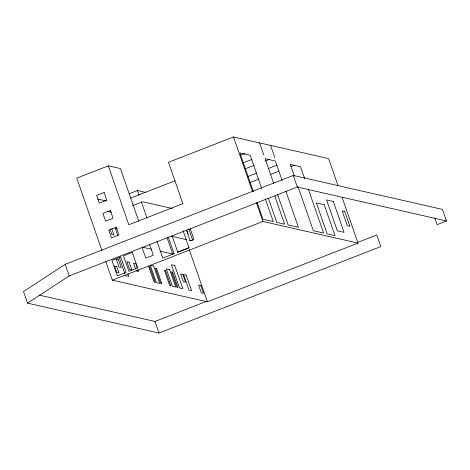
<?xml version="1.0" encoding="UTF-8"?>
<svg xmlns="http://www.w3.org/2000/svg" width="470" height="470" viewBox="0 0 470 470"><rect width="100%" height="100%" fill="white"/><g stroke="black" fill="none" stroke-linecap="round" stroke-linejoin="round"><path stroke-width="0.7" d="M434.75 217.816L437.123 224.631L446.5 220.976L442.464 209.391L293.268 175.451L65.154 264.369L23.5 291.547L27.536 303.132L159.013 333.042L380.806 246.586L376.77 235L357.658 242.45M27.536 303.132L69.19 275.961L297.304 187.042L446.5 220.976M138.803 221.323L120.438 168.583L108.312 165.822L76.751 178.124L101.967 250.522M338.001 185.609L328.595 158.596L233.478 136.958L168.483 162.297L182.889 203.657L128.827 224.731L108.312 165.822M129.285 193.693L137.405 190.526L145.882 192.453M130.701 198.035L175.128 180.721M240.734 155.147L244.835 153.543M132.452 205.707L142.61 201.753L172.373 208.521M243.119 162.849L251.996 159.389M245.246 168.812L254.217 165.317M265.045 161.093L269.269 159.447M247.813 176.561L256.691 173.101M268.3 168.577L277.171 165.117M249.94 182.519L258.817 179.064M270.426 174.535L278.616 171.344M290.907 166.55L294.32 165.223M160.035 251.162L172.743 254.053L174.094 253.524M177.478 252.208L188.987 247.719M105.773 261.467L112.289 280.167L262.906 221.458L358.017 243.096L342.101 197.382M39.222 295.119L154.977 321.451L206.16 301.499M112.289 280.167L207.399 301.805L358.017 243.096M97.784 199.063L106.173 200.972M107.048 211.212L111.32 212.187M171.585 236.24L186.555 239.641M189.404 240.293L191.543 240.781M117.477 228.737L115.238 228.226L117.929 235.952M142.381 247.15L151.557 249.235M136.3 270.961L138.538 271.466L137.863 269.539M125.561 275.632L128.921 276.395L127.969 273.669M304.607 178.477L300.518 166.733L290.26 164.4L294.349 176.144M308.214 188.834L323.607 233.044L313.349 230.711L297.957 186.502M293.268 175.451L297.304 187.042M270.591 145.4L274.738 157.315M282.076 180.345L275.338 161.004L265.08 158.672L273.74 183.541M285.925 191.396L298.432 227.316L288.175 224.983L277.588 194.592M259.587 142.898L263.74 154.812M274.827 196.019L284.632 224.178L276.801 222.398L268.429 198.358M261.708 188.435L250.163 155.276L239.906 152.944L253.377 191.625M265.315 198.792L273.252 221.587L263 219.255L257.225 202.676M233.478 136.958L252.537 191.678M256.397 202.758L262.906 221.458M190.168 228.649L193.91 239.395L190.162 240.857L186.42 230.106M188.705 228.849L192.735 240.423M186.772 230.206L188.118 234.072M183.124 230.829L189.058 247.872L177.807 252.255L172.108 235.893M189.31 249.858L207.399 301.805M168.36 237.356L174.059 253.718L162.808 258.101L156.874 241.057M167.003 237.573L172.743 254.053M137.405 190.526L139.079 195.332M141.47 202.2L146.975 217.992M149.548 244.482L153.291 255.234L145.788 258.153L142.046 247.408M137.416 268.247L135.848 263.74L133.609 263.235L135.624 269.028M154.977 321.451L159.013 333.042M111.766 228.626L114.01 235.065L111.772 234.554L109.98 229.401M119.151 257.225L124.85 273.587M65.154 264.369L69.19 275.961M104.117 192.506L96.62 195.426L99.311 203.152L106.808 200.232L104.117 192.506M110.397 210.531L102.895 213.456L105.586 221.182L113.088 218.256L110.397 210.531M116.225 227.268L108.723 230.194L111.413 237.92L118.916 234.994L116.225 227.268M120.708 256.961L111.96 260.374L117.341 275.825L126.089 272.412L120.708 256.961M132.27 252.455L123.522 255.868L128.903 271.319L137.651 267.906L132.27 252.455M333.301 201.46L326.585 199.932L337.348 230.835L344.064 232.362L333.301 201.46M324.224 204.726L316.392 202.946L327.149 233.849L334.987 235.635L324.224 204.726M344.774 211.476L342.166 210.883L347.324 225.694L349.933 226.287L344.774 211.476M174.746 265.48L171.386 264.716L179.458 287.893L182.812 288.656L174.746 265.48M153.637 266.008L150.277 265.245L156.334 282.629L159.688 283.392L153.637 266.008M169.676 269.657L166.315 268.893L172.373 286.277L175.727 287.041L169.676 269.657M118.505 259.798L116.266 259.287L118.957 267.013L121.19 267.524L118.505 259.798M129.133 262.213L126.894 261.708L129.585 269.433L131.823 269.939L129.133 262.213M149.83 266.925L148.714 266.672L154.095 282.123L155.212 282.376L149.83 266.925M156.545 268.452L155.429 268.2L160.811 283.651L161.927 283.904L156.545 268.452M165.499 270.485L164.377 270.232L169.758 285.684L170.88 285.936L165.499 270.485M172.584 272.101L171.468 271.848L176.849 287.299L177.966 287.552L172.584 272.101M182.842 274.433L180.603 273.922L183.294 281.647L185.533 282.159L182.842 274.433M186.196 275.197L183.588 274.603L188.969 290.055L191.578 290.648L186.196 275.197M116.719 266.508L114.48 265.997L116.666 272.271L118.904 272.782L116.719 266.508M200.825 285.637L198.587 285.125L201.278 292.851L203.516 293.362L200.825 285.637"/></g></svg>
